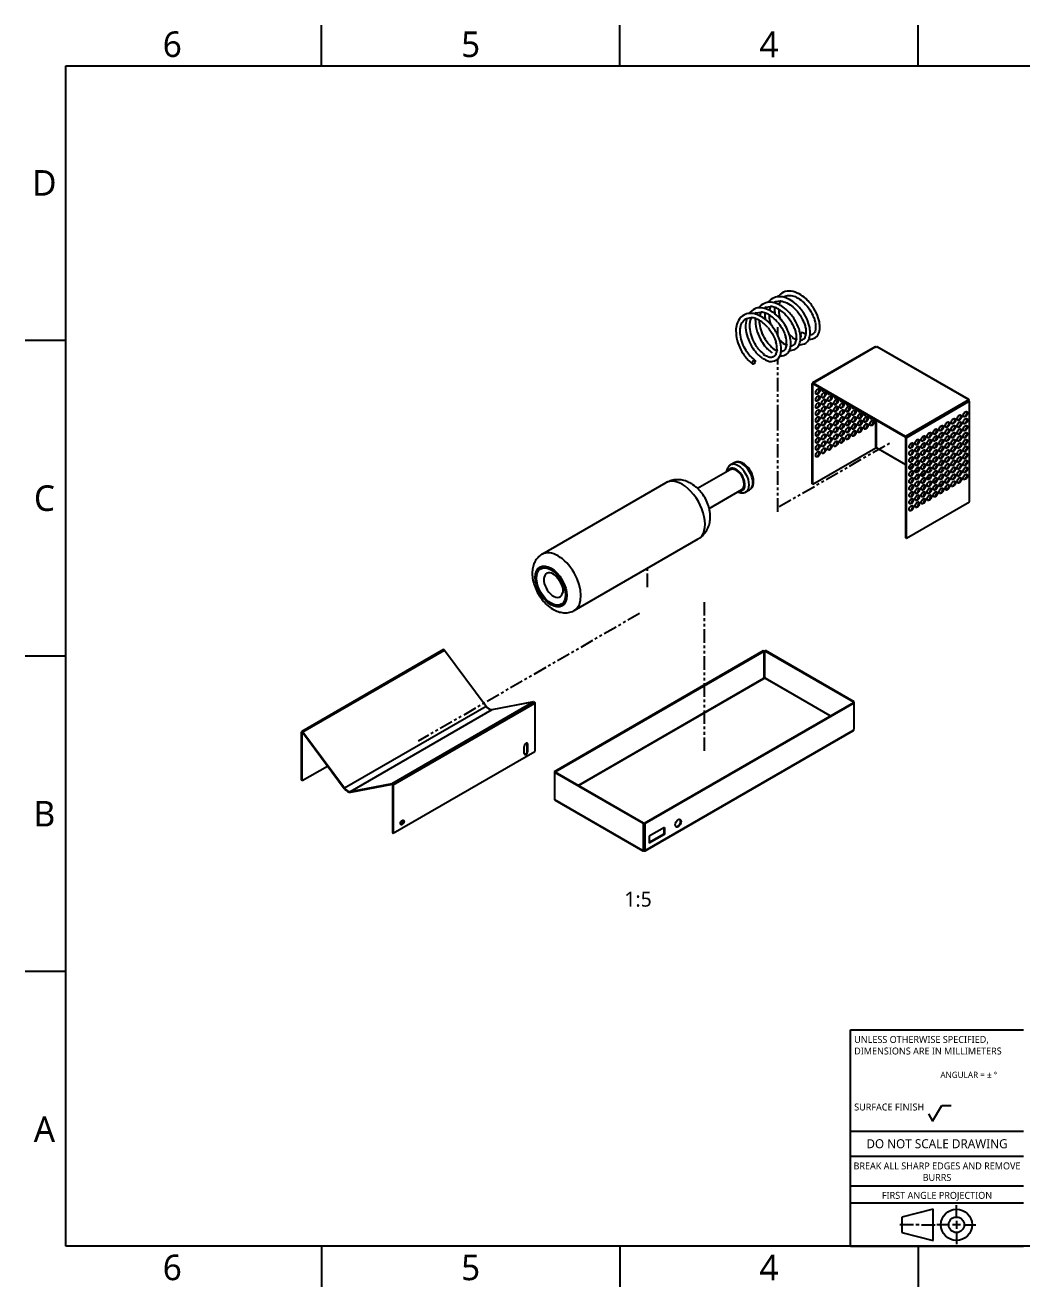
# Model space of a CAD drawing. Extents: x 1 to 420, y 0 to 296.
# Drawn here: x 1 to 234.8, y 0.5 to 296.5 of the extents above; entities that cross this region are included whole.
import ezdxf

# ---------------------------------------------------------------- set-up
doc = ezdxf.new("R2010")
doc.units = 0
doc.header["$LTSCALE"] = 12.7
doc.linetypes.add('ONS_PHANTOM', pattern=[0.5, 0.25, -0.05, 0.05, -0.05, 0.05, -0.05])
for name, color, linetype in [('ANNOTATION_TEXT', 7, 'CONTINUOUS'), ('BORDER_FRAME', 7, 'CONTINUOUS'), ('BORDER_ZONES', 7, 'CONTINUOUS'), ('EXPLODE_LINES', 7, 'ONS_PHANTOM'), ('TANGENT_LINES', 7, 'CONTINUOUS'), ('TITLE_BLOCK', 7, 'CONTINUOUS'), ('VISIBLE', 7, 'CONTINUOUS')]:
    doc.layers.add(name, color=color, linetype=linetype)
doc.styles.add('ONSHAPE-STANDARD', font='NotoSans-Regular.ttf')
doc.styles.add('ONSHAPE-STANDARD-VIEW-LABE', font='NotoSans-Regular.ttf', dxfattribs={"height": 3.5})

msp = doc.modelspace()

# ---------------------------------------------------------------- linework, layer by layer
at = {"layer": 'BORDER_FRAME'}
for p, q in [((10.5, 10), (10.5, 287)), ((10.5, 287), (410.5, 287)), ((410.5, 10), (10.5, 10))]:
    msp.add_line(p, q, dxfattribs=at)
at = {"layer": 'BORDER_ZONES'}
for p, q in [((70.5, 287), (70.5, 296.5)), ((140.5, 287), (140.5, 296.5)), ((210.5, 287), (210.5, 296.5)), ((10.5, 222.5), (1, 222.5)), ((10.5, 148.5), (1, 148.5)), ((10.5, 74.5), (1, 74.5)), ((70.5, 10), (70.5, 0.5)), ((140.5, 10), (140.5, 0.5)), ((210.5, 10), (210.5, 0.5))]:
    msp.add_line(p, q, dxfattribs=at)
at = {"layer": 'EXPLODE_LINES'}
for p, q in [((177.59, 223.53), (177.59, 225.62)), ((177.59, 204.23), (177.59, 218.34)), ((177.59, 182.35), (177.59, 204.23)), ((177.9, 183.54), (204.2, 198.73)), ((146.99, 164.65), (146.99, 169.11)), ((160.3, 161.15), (160.3, 126.2)), ((145.11, 158.47), (93.21, 128.5))]:
    msp.add_line(p, q, dxfattribs=at)
at = {"layer": 'TANGENT_LINES'}
for p, q in [((200.53, 221.02), (185.85, 212.55)), ((222.24, 208.65), (200.8, 221.02)), ((185.82, 212.37), (185.67, 212.45)), ((185.85, 212.39), (185.82, 212.37)), ((185.85, 212.39), (185.85, 212.55)), ((222.24, 208.49), (207.56, 200.01)), ((222.42, 208.19), (207.74, 199.71)), ((222.24, 208.65), (222.24, 208.49)), ((222.28, 208.46), (222.42, 208.55)), ((207.56, 199.85), (207.56, 200.01)), ((207.59, 199.79), (207.74, 199.71)), ((66.12, 130.7), (99.35, 149.89)), ((130.71, 118.13), (174.28, 143.29)), ((130.78, 118.1), (174.31, 143.23)), ((189.83, 134.43), (174.58, 143.23)), ((189.89, 134.46), (174.61, 143.29)), ((75.89, 117.54), (109.12, 136.73)), ((87.07, 118.61), (120.31, 137.79)), ((87.34, 118.28), (120.58, 137.47)), ((77.3, 116.73), (110.54, 135.91)), ((65.99, 130.61), (65.85, 130.69)), ((65.99, 130.61), (66.02, 130.63)), ((66.04, 130.61), (66.12, 130.7)), ((146.47, 102.9), (195.35, 131.12)), ((118.79, 127.86), (118.93, 127.77)), ((118.79, 126.22), (118.93, 126.14)), ((87.15, 118.42), (87.07, 118.61)), ((75.81, 117.45), (75.89, 117.54)), ((77.38, 116.54), (77.3, 116.73)), ((87.2, 118.36), (87.34, 118.28)), ((145.85, 102.9), (125.26, 114.79)), ((145.99, 102.98), (145.85, 102.9)), ((146.02, 102.96), (145.99, 102.98)), ((146.02, 102.8), (146.02, 102.96)), ((146.3, 102.96), (146.33, 102.98)), ((146.3, 102.96), (146.3, 102.8)), ((146.47, 102.9), (146.33, 102.98))]:
    msp.add_line(p, q, dxfattribs=at)
for centre, major_axis, start_param, end_param in [((167.78, 189.88), (1.48, -2.56), 5.861945, 9.846018), ((168.27, 190.16), (1.82, -3.16), 0.00173, 3.131833), ((169.13, 190.66), (1.82, -3.16), 0, 3.141593), ((155.13, 182.57), (3.8, -6.58), 6.283185, 9.424778), ((126.02, 165.77), (3.8, -6.58), 0.007424, 3.138014)]:
    msp.add_ellipse(centre, major_axis=major_axis, ratio=0.57735, start_param=start_param, end_param=end_param, dxfattribs=at)
for major_axis in [(2.62, -4.55), (2.41, -4.17)]:
    msp.add_ellipse((124.36, 164.81), major_axis=major_axis, ratio=0.57735, dxfattribs=at)
at = {"layer": 'TITLE_BLOCK'}
for p, q in [((194.6, 10), (194.6, 60.8)), ((194.6, 60.8), (235.24, 60.8)), ((213.9, 39.33), (216.04, 43.03)), ((216.04, 43.03), (218.27, 43.03)), ((212.89, 41.09), (213.9, 39.33)), ((194.6, 37.03), (235.24, 37.03)), ((194.6, 31.13), (235.24, 31.13)), ((194.6, 24.22), (235.24, 24.22)), ((194.6, 20.16), (235.24, 20.16)), ((214.01, 18.7), (206.69, 16.87)), ((214.01, 11.38), (214.01, 18.7)), ((219.49, 16.87), (219.49, 19.61)), ((209.43, 15.04), (206.23, 15.04)), ((206.69, 16.87), (206.69, 13.21)), ((210.71, 15.04), (209.98, 15.04)), ((211.26, 15.04), (214.46, 15.04)), ((217.66, 15.04), (214.92, 15.04)), ((220.41, 15.04), (218.58, 15.04)), ((219.49, 15.95), (219.49, 14.12)), ((221.32, 15.04), (224.06, 15.04)), ((206.69, 13.21), (214.01, 11.38)), ((219.49, 13.21), (219.49, 10.47)), ((194.6, 10), (235.24, 10))]:
    msp.add_line(p, q, dxfattribs=at)
for radius in [3.66, 1.83]:
    msp.add_circle((219.49, 15.04), radius, dxfattribs=at)
at = {"layer": 'VISIBLE'}
for p, q in [((177.01, 231.29), (176.72, 231.37)), ((177.98, 230.88), (177.01, 231.29)), ((177.04, 231.64), (178.14, 231.81)), ((172.49, 228.68), (172.19, 228.76)), ((173.46, 228.27), (172.49, 228.68)), ((172.52, 229.03), (173.61, 229.2)), ((174.75, 229.98), (174.46, 230.07)), ((175.72, 229.57), (174.75, 229.98)), ((174.78, 230.33), (175.88, 230.51)), ((170.25, 227.72), (171.35, 227.89)), ((177.98, 222.74), (177.65, 223.57)), ((178.95, 221.82), (177.94, 222.71)), ((181.21, 223.13), (180.2, 224.02)), ((180.64, 222.11), (180.62, 222.3)), ((180.62, 221.29), (180.64, 222.11)), ((181.94, 222.65), (181.01, 223.11)), ((181.92, 222.94), (181.9, 222.71)), ((182.9, 223.48), (182.79, 224.29)), ((184.2, 223.95), (183.27, 224.41)), ((177.41, 220.04), (176.49, 220.49)), ((177.39, 220.33), (177.37, 220.09)), ((178.35, 219.98), (178.37, 220.8)), ((178.37, 220.8), (178.36, 220.99)), ((179.68, 221.34), (178.75, 221.8)), ((179.65, 221.63), (179.64, 221.4)), ((200.4, 221.04), (185.72, 212.56)), ((200.53, 221.02), (200.66, 220.95)), ((200.66, 220.95), (200.8, 221.02)), ((222.36, 208.66), (200.92, 221.04)), ((177.64, 218.25), (178.06, 218.88)), ((185.67, 188.89), (185.67, 212.45)), ((185.82, 188.81), (185.82, 212.37)), ((207.56, 200.01), (185.85, 212.55)), ((207.56, 199.85), (185.85, 212.39)), ((222.24, 208.65), (222.1, 208.57)), ((222.1, 208.57), (222.24, 208.49)), ((222.42, 208.39), (222.36, 208.36)), ((222.51, 208.33), (222.4, 208.27)), ((222.42, 208.39), (222.42, 208.55)), ((222.51, 208.33), (222.42, 208.39)), ((222.42, 208.19), (222.42, 208.03)), ((222.42, 208.14), (222.51, 208.09)), ((222.42, 208.03), (222.51, 208.09)), ((222.51, 208.09), (222.51, 208.33)), ((222.51, 184.68), (222.51, 208.09)), ((200.59, 197.34), (200.59, 203.87)), ((200.73, 197.34), (200.73, 203.79)), ((207.59, 176.23), (207.59, 199.79)), ((207.74, 176.15), (207.74, 199.71)), ((185.82, 188.81), (200.59, 197.34)), ((207.59, 193.38), (200.73, 197.34)), ((167.31, 193.81), (166.45, 193.32)), ((169.65, 193.56), (169.48, 193.67)), ((169.91, 193.38), (169.65, 193.56)), ((208.9, 192.63), (208.4, 192.91)), ((166.43, 192.21), (158.76, 187.78)), ((210.31, 191.81), (209.82, 192.1)), ((211.73, 191), (211.23, 191.28)), ((213.14, 190.18), (212.65, 190.46)), ((214.55, 189.36), (214.06, 189.65)), ((151.33, 189.15), (122.23, 172.35)), ((161.44, 183.11), (169.13, 187.55)), ((170.09, 187.01), (170.95, 187.5)), ((170.96, 187.51), (171.18, 187.66)), ((185.82, 188.81), (185.67, 188.89)), ((215.97, 188.55), (215.47, 188.83)), ((217.38, 187.73), (216.89, 188.01)), ((207.74, 176.15), (222.51, 184.68)), ((129.82, 159.19), (158.92, 176)), ((207.59, 176.23), (207.74, 176.15)), ((127.14, 163.61), (127.12, 163.42)), ((129.71, 159.14), (129.87, 159.22)), ((99.13, 149.99), (65.9, 130.81)), ((99.35, 149.89), (109.12, 136.73)), ((125.16, 121.42), (174.23, 149.76)), ((125.3, 121.34), (174.37, 149.67)), ((174.37, 149.67), (174.23, 149.76)), ((174.37, 143.5), (174.37, 149.67)), ((174.52, 149.67), (174.66, 149.76)), ((195.3, 137.67), (174.52, 149.67)), ((174.52, 143.5), (174.52, 149.67)), ((195.45, 137.75), (174.66, 149.76)), ((174.28, 143.44), (174.37, 143.5)), ((174.28, 143.29), (174.28, 143.44)), ((174.44, 143.15), (174.31, 143.23)), ((174.58, 143.23), (174.44, 143.15)), ((174.52, 143.5), (174.61, 143.44)), ((174.61, 143.44), (174.61, 143.29)), ((110.54, 135.91), (120.31, 137.79)), ((120.58, 137.47), (120.58, 126.11)), ((146.23, 109.26), (195.3, 137.59)), ((146.37, 109.18), (195.45, 137.51)), ((195.3, 137.67), (195.45, 137.75)), ((195.3, 137.59), (195.3, 137.67)), ((195.3, 137.59), (195.45, 137.51)), ((195.45, 137.51), (195.45, 137.75)), ((195.45, 131.33), (195.45, 137.51)), ((65.85, 119.33), (65.85, 130.69)), ((65.99, 119.25), (65.99, 130.61)), ((66.04, 130.61), (75.81, 117.45)), ((66.12, 130.7), (75.89, 117.54)), ((146.42, 102.79), (195.3, 131.01)), ((195.35, 131.28), (195.45, 131.33)), ((195.35, 131.12), (195.35, 131.28)), ((118.09, 125.65), (118.09, 127.28)), ((118.79, 126.22), (118.79, 127.86)), ((118.93, 126.14), (118.93, 127.77)), ((87.34, 106.92), (120.58, 126.11)), ((65.99, 119.25), (71.93, 122.68)), ((125.3, 121.34), (125.16, 121.42)), ((125.16, 121.42), (125.16, 121.18)), ((65.99, 119.25), (65.85, 119.33)), ((77.3, 116.73), (87.07, 118.61)), ((77.38, 116.54), (87.15, 118.42)), ((125.3, 121.26), (125.16, 121.18)), ((125.16, 121.18), (125.16, 115)), ((145.95, 109.18), (125.16, 121.18)), ((125.3, 121.34), (125.3, 121.26)), ((146.09, 109.26), (125.3, 121.26)), ((87.2, 118.36), (87.2, 107)), ((87.34, 118.28), (87.34, 106.92)), ((125.26, 114.95), (125.16, 115)), ((125.26, 114.79), (125.26, 114.95)), ((125.31, 114.68), (145.9, 102.79)), ((87.2, 107), (87.34, 106.92)), ((146.09, 109.26), (145.95, 109.18)), ((145.95, 109.18), (145.95, 103)), ((146.09, 109.26), (146.09, 103.08)), ((146.23, 109.26), (146.23, 103.08)), ((146.23, 109.26), (146.37, 109.18)), ((146.37, 109.18), (146.37, 103)), ((150.96, 108.28), (147.42, 106.24)), ((150.82, 106.73), (147.42, 104.77)), ((150.96, 106.65), (147.42, 104.61)), ((150.82, 108.2), (150.82, 106.73)), ((150.82, 106.73), (150.96, 106.65)), ((150.96, 108.28), (150.96, 106.65)), ((147.42, 106.24), (147.42, 104.61)), ((145.85, 103.06), (145.85, 102.9)), ((145.95, 103), (145.85, 103.06)), ((145.95, 103), (146.09, 103.08)), ((145.99, 103.03), (145.99, 102.98)), ((146.02, 102.96), (146.16, 103.04)), ((146.02, 102.8), (146.16, 102.88)), ((146.16, 102.88), (146.16, 103.04)), ((146.16, 103.04), (146.3, 102.96)), ((146.16, 102.88), (146.3, 102.8)), ((146.23, 103.08), (146.37, 103)), ((146.33, 102.98), (146.33, 103.03)), ((146.37, 103), (146.47, 103.06)), ((146.47, 103.06), (146.47, 102.9))]:
    msp.add_line(p, q, dxfattribs=at)
for centre, radius, start, end in [((175.67, 227.2), 4.3, 75.8408, 94.3405), ((177.84, 229.77), 2.04, 113.0984, 124.7318), ((181.77, 230.18), 4.95, 162.8694, 168.1703), ((177.93, 228.51), 4.3, 75.8408, 94.3405), ((181.51, 230.23), 3.7, 155.0565, 170.1898), ((171.14, 224.59), 4.3, 75.8408, 94.3405), ((173.31, 227.15), 2.04, 113.0984, 124.7318), ((177.24, 227.57), 4.95, 162.8694, 168.1703), ((173.41, 225.9), 4.3, 75.8408, 94.3405), ((176.98, 227.62), 3.7, 155.0565, 170.1898), ((169.82, 221.43), 7.74, 51.5723, 62.0186), ((173.38, 225.68), 3.53, 68.5021, 86.1809), ((175.58, 228.46), 2.04, 113.0984, 124.7318), ((182.16, 228.62), 7.62, 177.595, 188.7943), ((179.51, 228.87), 4.95, 162.8694, 168.1703), ((172.7, 223.81), 5.52, 59.5882, 69.0048), ((171.32, 221.62), 8.1, 40.1951, 59.0223), ((183.52, 228.72), 8, 182.1589, 199.1584), ((179.25, 228.92), 3.7, 155.0565, 170.1898), ((172.09, 222.73), 7.74, 51.5723, 62.0186), ((175.64, 226.98), 3.53, 68.5021, 86.1809), ((184.42, 229.92), 7.62, 177.595, 188.7943), ((170.81, 221.11), 9.81, 39.9933, 51.6179), ((174.96, 225.11), 5.52, 59.5882, 69.0048), ((185.78, 230.02), 8, 182.1589, 199.1584), ((171.12, 224.37), 3.53, 68.5021, 86.1809), ((170.43, 222.5), 5.52, 59.5882, 69.0048), ((169.06, 220.32), 8.1, 40.1951, 59.0223), ((168.55, 219.81), 9.81, 39.9933, 51.6179), ((167.67, 219.08), 10.94, 24.2247, 39.9569), ((170.06, 220.48), 10.79, 19.2931, 40.0147), ((171.76, 220.47), 5.63, 358.575, 17.8282), ((170.51, 220.19), 7.89, 5.8146, 18.8236), ((174.02, 221.77), 5.63, 358.575, 17.8282), ((172.77, 221.5), 7.89, 5.8146, 18.8236), ((179.26, 222.99), 2.65, 334.9026, 353.9699), ((179.5, 222.9), 3.39, 335.4088, 354.7345), ((177.55, 223.14), 5.36, 354.1734, 3.668), ((181.52, 224.29), 2.65, 334.9026, 353.9699), ((181.76, 224.21), 3.39, 335.4088, 354.7345), ((174.73, 220.37), 2.65, 334.9026, 353.9699), ((174.98, 220.29), 3.39, 335.4088, 354.7345), ((177, 221.68), 2.65, 334.9026, 353.9699), ((177.24, 221.6), 3.39, 335.4088, 354.7345)]:
    msp.add_arc(centre, radius, start, end, dxfattribs=at)
for centre, major_axis, start_param, end_param in [((183.25, 223.99), (0.25, 0.433), 0.785398, 3.855231), ((200.53, 220.82), (0.123, -0.213), 2.356194, 3.141593), ((200.8, 220.82), (0.123, 0.213), 0, 0.785398), ((185.85, 212.35), (0.123, -0.213), 2.356194, 3.926991), ((185.85, 212.35), (0.023, -0.0398), 2.356194, 3.926991), ((186.8, 210.62), (0.35, 0.606), 3.345023, 6.079755), ((188.36, 211.35), (0.35, 0.606), 2.116737, 4.166449), ((188.22, 211.44), (0.35, 0.606), 3.345023, 4.166449), ((188.22, 209.8), (0.35, 0.606), 3.345023, 6.079755), ((189.77, 210.54), (0.35, 0.606), 2.116737, 4.166449), ((186.8, 208.99), (0.35, 0.606), 3.345023, 6.079755), ((186.8, 207.35), (0.35, 0.606), 3.345023, 6.079755), ((188.22, 208.17), (0.35, 0.606), 3.345023, 6.079755), ((189.63, 210.62), (0.35, 0.606), 3.345023, 4.166449), ((189.63, 208.99), (0.35, 0.606), 3.345023, 6.079755), ((189.63, 207.35), (0.35, 0.606), 3.345023, 6.079755), ((191.19, 209.72), (0.35, 0.606), 2.116737, 4.166449), ((191.05, 209.8), (0.35, 0.606), 3.345023, 4.166449), ((191.05, 208.17), (0.35, 0.606), 3.345023, 6.079755), ((192.6, 208.91), (0.35, 0.606), 2.116737, 4.166449), ((192.46, 208.99), (0.35, 0.606), 3.345023, 4.166449), ((192.46, 207.35), (0.35, 0.606), 3.345023, 6.079755), ((194.02, 208.09), (0.35, 0.606), 2.116737, 4.166449), ((193.88, 208.17), (0.35, 0.606), 3.345023, 4.166449), ((222.24, 208.29), (0.123, -0.213), 0.785398, 2.356194), ((186.8, 205.72), (0.35, 0.606), 3.345023, 6.079755), ((186.8, 204.09), (0.35, 0.606), 3.345023, 6.079755), ((188.22, 206.54), (0.35, 0.606), 3.345023, 6.079755), ((188.22, 204.9), (0.35, 0.606), 3.345023, 6.079755), ((189.63, 205.72), (0.35, 0.606), 3.345023, 6.079755), ((189.63, 204.09), (0.35, 0.606), 3.345023, 6.079755), ((191.05, 206.54), (0.35, 0.606), 3.345023, 6.079755), ((191.05, 204.9), (0.35, 0.606), 3.345023, 6.079755), ((192.46, 205.72), (0.35, 0.606), 3.345023, 6.079755), ((192.46, 204.09), (0.35, 0.606), 3.345023, 6.079755), ((193.88, 206.54), (0.35, 0.606), 3.345023, 6.079755), ((193.88, 204.9), (0.35, 0.606), 3.345023, 6.079755), ((195.43, 207.27), (0.35, 0.606), 2.116737, 4.166449), ((195.29, 207.35), (0.35, 0.606), 3.345023, 4.166449), ((195.29, 205.72), (0.35, 0.606), 3.345023, 6.079755), ((195.29, 204.09), (0.35, 0.606), 3.345023, 6.079755), ((196.85, 206.46), (0.35, 0.606), 2.116737, 4.166449), ((196.7, 206.54), (0.35, 0.606), 3.345023, 4.166449), ((196.7, 204.9), (0.35, 0.606), 3.345023, 6.079755), ((198.26, 205.64), (0.35, 0.606), 2.116737, 4.166449), ((198.12, 205.72), (0.35, 0.606), 3.345023, 4.166449), ((198.12, 204.09), (0.35, 0.606), 3.345023, 6.079755), ((199.67, 204.82), (0.35, 0.606), 2.116737, 4.166449), ((199.53, 204.9), (0.35, 0.606), 3.345023, 4.166449), ((220.04, 204.5), (0.35, 0.606), 3.345023, 6.079755), ((221.45, 205.31), (0.35, 0.606), 3.345023, 6.079755), ((186.8, 202.46), (0.35, 0.606), 3.345023, 6.079755), ((186.8, 200.82), (0.35, 0.606), 3.345023, 6.079755), ((188.22, 203.27), (0.35, 0.606), 3.345023, 6.079755), ((188.22, 201.64), (0.35, 0.606), 3.345023, 6.079755), ((189.63, 202.46), (0.35, 0.606), 3.345023, 6.079755), ((189.63, 200.82), (0.35, 0.606), 3.345023, 6.079755), ((191.05, 203.27), (0.35, 0.606), 3.345023, 6.079755), ((191.05, 201.64), (0.35, 0.606), 3.345023, 6.079755), ((192.46, 202.46), (0.35, 0.606), 3.345023, 6.079755), ((192.46, 200.82), (0.35, 0.606), 3.345023, 6.079755), ((193.88, 203.27), (0.35, 0.606), 3.345023, 6.079755), ((193.88, 201.64), (0.35, 0.606), 3.345023, 6.079755), ((195.29, 202.46), (0.35, 0.606), 3.345023, 6.079755), ((195.29, 200.82), (0.35, 0.606), 3.345023, 6.079755), ((196.7, 203.27), (0.35, 0.606), 3.345023, 6.079755), ((196.7, 201.64), (0.35, 0.606), 3.345023, 6.079755), ((198.12, 202.46), (0.35, 0.606), 3.345023, 6.079755), ((199.53, 203.27), (0.35, 0.606), 3.345023, 6.079755), ((214.38, 201.23), (0.35, 0.606), 3.345023, 6.079755), ((215.8, 202.05), (0.35, 0.606), 3.345023, 6.079755), ((217.21, 202.86), (0.35, 0.606), 3.345023, 6.079755), ((217.21, 201.23), (0.35, 0.606), 3.345023, 6.079755), ((218.62, 203.68), (0.35, 0.606), 3.345023, 6.079755), ((218.62, 202.05), (0.35, 0.606), 3.345023, 6.079755), ((220.04, 202.86), (0.35, 0.606), 3.345023, 6.079755), ((220.04, 201.23), (0.35, 0.606), 3.345023, 6.079755), ((221.45, 203.68), (0.35, 0.606), 3.345023, 6.079755), ((221.45, 202.05), (0.35, 0.606), 3.345023, 6.079755), ((186.8, 199.19), (0.35, 0.606), 3.345023, 6.079755), ((188.22, 200.01), (0.35, 0.606), 3.345023, 6.079755), ((188.22, 198.37), (0.35, 0.606), 3.345023, 6.079755), ((189.63, 199.19), (0.35, 0.606), 3.345023, 6.079755), ((191.05, 200.01), (0.35, 0.606), 3.345023, 6.079755), ((191.05, 198.37), (0.35, 0.606), 3.345023, 6.079755), ((192.46, 199.19), (0.35, 0.606), 3.345023, 6.079755), ((193.88, 200.01), (0.35, 0.606), 3.345023, 6.079755), ((207.56, 199.81), (0.123, -0.213), 0.785398, 2.356194), ((207.56, 199.81), (0.023, -0.0398), 0.785398, 2.356194), ((208.73, 197.96), (0.35, 0.606), 3.345023, 6.079755), ((210.14, 198.78), (0.35, 0.606), 3.345023, 6.079755), ((211.55, 199.6), (0.35, 0.606), 3.345023, 6.079755), ((211.55, 197.96), (0.35, 0.606), 3.345023, 6.079755), ((212.97, 200.41), (0.35, 0.606), 3.345023, 6.079755), ((212.97, 198.78), (0.35, 0.606), 3.345023, 6.079755), ((214.38, 199.6), (0.35, 0.606), 3.345023, 6.079755), ((214.38, 197.96), (0.35, 0.606), 3.345023, 6.079755), ((215.8, 200.41), (0.35, 0.606), 3.345023, 6.079755), ((215.8, 198.78), (0.35, 0.606), 3.345023, 6.079755), ((217.21, 199.6), (0.35, 0.606), 3.345023, 6.079755), ((217.21, 197.96), (0.35, 0.606), 3.345023, 6.079755), ((218.62, 200.41), (0.35, 0.606), 3.345023, 6.079755), ((218.62, 198.78), (0.35, 0.606), 3.345023, 6.079755), ((220.04, 199.6), (0.35, 0.606), 3.345023, 6.079755), ((220.04, 197.96), (0.35, 0.606), 3.345023, 6.079755), ((221.45, 200.41), (0.35, 0.606), 3.345023, 6.079755), ((221.45, 198.78), (0.35, 0.606), 3.345023, 6.079755), ((186.8, 197.56), (0.35, 0.606), 3.345023, 6.079755), ((186.8, 195.92), (0.35, 0.606), 3.345023, 6.079755), ((188.22, 196.74), (0.35, 0.606), 3.345023, 6.079755), ((189.63, 197.56), (0.35, 0.606), 3.345023, 6.079755), ((208.73, 196.33), (0.35, 0.606), 3.345023, 6.079755), ((210.14, 197.15), (0.35, 0.606), 3.345023, 6.079755), ((210.14, 195.51), (0.35, 0.606), 3.345023, 6.079755), ((211.55, 196.33), (0.35, 0.606), 3.345023, 6.079755), ((212.97, 197.15), (0.35, 0.606), 3.345023, 6.079755), ((212.97, 195.51), (0.35, 0.606), 3.345023, 6.079755), ((214.38, 196.33), (0.35, 0.606), 3.345023, 6.079755), ((215.8, 197.15), (0.35, 0.606), 3.345023, 6.079755), ((215.8, 195.51), (0.35, 0.606), 3.345023, 6.079755), ((217.21, 196.33), (0.35, 0.606), 3.345023, 6.079755), ((218.62, 197.15), (0.35, 0.606), 3.345023, 6.079755), ((218.62, 195.51), (0.35, 0.606), 3.345023, 6.079755), ((220.04, 196.33), (0.35, 0.606), 3.345023, 6.079755), ((221.45, 197.15), (0.35, 0.606), 3.345023, 6.079755), ((221.45, 195.51), (0.35, 0.606), 3.345023, 6.079755), ((167.78, 189.88), (1.35, -2.33), 6.283185, 9.424778), ((208.73, 194.7), (0.35, 0.606), 3.345023, 6.079755), ((208.73, 193.07), (0.35, 0.606), 3.345023, 6.079755), ((210.14, 193.88), (0.35, 0.606), 3.345023, 6.079755), ((210.14, 192.25), (0.35, 0.606), 3.345023, 6.079755), ((211.55, 194.7), (0.35, 0.606), 3.345023, 6.079755), ((211.55, 193.07), (0.35, 0.606), 3.345023, 6.079755), ((212.97, 193.88), (0.35, 0.606), 3.345023, 6.079755), ((212.97, 192.25), (0.35, 0.606), 3.345023, 6.079755), ((214.38, 194.7), (0.35, 0.606), 3.345023, 6.079755), ((214.38, 193.07), (0.35, 0.606), 3.345023, 6.079755), ((215.8, 193.88), (0.35, 0.606), 3.345023, 6.079755), ((215.8, 192.25), (0.35, 0.606), 3.345023, 6.079755), ((217.21, 194.7), (0.35, 0.606), 3.345023, 6.079755), ((217.21, 193.07), (0.35, 0.606), 3.345023, 6.079755), ((218.62, 193.88), (0.35, 0.606), 3.345023, 6.079755), ((218.62, 192.25), (0.35, 0.606), 3.345023, 6.079755), ((220.04, 194.7), (0.35, 0.606), 3.345023, 6.079755), ((220.04, 193.07), (0.35, 0.606), 3.345023, 6.079755), ((221.45, 193.88), (0.35, 0.606), 3.345023, 6.079755), ((221.45, 192.25), (0.35, 0.606), 3.345023, 6.079755), ((208.73, 191.43), (0.35, 0.606), 3.345023, 6.079755), ((208.73, 189.8), (0.35, 0.606), 3.345023, 6.079755), ((210.14, 190.62), (0.35, 0.606), 3.345023, 6.079755), ((210.14, 188.98), (0.35, 0.606), 3.345023, 6.079755), ((211.55, 191.43), (0.35, 0.606), 3.345023, 6.079755), ((211.55, 189.8), (0.35, 0.606), 3.345023, 6.079755), ((212.97, 190.62), (0.35, 0.606), 3.345023, 6.079755), ((212.97, 188.98), (0.35, 0.606), 3.345023, 6.079755), ((214.38, 191.43), (0.35, 0.606), 3.345023, 6.079755), ((214.38, 189.8), (0.35, 0.606), 3.345023, 6.079755), ((215.8, 190.62), (0.35, 0.606), 3.345023, 6.079755), ((215.8, 188.98), (0.35, 0.606), 3.345023, 6.079755), ((217.21, 191.43), (0.35, 0.606), 3.345023, 6.079755), ((217.21, 189.8), (0.35, 0.606), 3.345023, 6.079755), ((218.62, 190.62), (0.35, 0.606), 3.345023, 6.079755), ((218.62, 188.98), (0.35, 0.606), 3.345023, 6.079755), ((220.04, 191.43), (0.35, 0.606), 3.345023, 6.079755), ((220.04, 189.8), (0.35, 0.606), 3.345023, 6.079755), ((221.45, 190.62), (0.35, 0.606), 3.345023, 6.079755), ((208.73, 188.17), (0.35, 0.606), 3.345023, 6.079755), ((208.73, 186.53), (0.35, 0.606), 3.345023, 6.079755), ((210.14, 187.35), (0.35, 0.606), 3.345023, 6.079755), ((211.55, 188.17), (0.35, 0.606), 3.345023, 6.079755), ((211.55, 186.53), (0.35, 0.606), 3.345023, 6.079755), ((212.97, 187.35), (0.35, 0.606), 3.345023, 6.079755), ((214.38, 188.17), (0.35, 0.606), 3.345023, 6.079755), ((214.38, 186.53), (0.35, 0.606), 3.345023, 6.079755), ((215.8, 187.35), (0.35, 0.606), 3.345023, 6.079755), ((217.21, 188.17), (0.35, 0.606), 3.345023, 6.079755), ((208.73, 184.9), (0.35, 0.606), 3.345023, 6.079755), ((208.73, 183.27), (0.35, 0.606), 3.345023, 6.079755), ((210.14, 185.72), (0.35, 0.606), 3.345023, 6.079755), ((210.14, 184.08), (0.35, 0.606), 3.345023, 6.079755), ((211.55, 184.9), (0.35, 0.606), 3.345023, 6.079755), ((212.97, 185.72), (0.35, 0.606), 3.345023, 6.079755), ((124.91, 165.13), (1.58, -2.75), 2.356194, 6.897992), ((109.83, 137.54), (0.9, -1.56), 4.909785, 6.08579), ((66.02, 130.59), (0.123, -0.213), 1.768192, 3.926991), ((66.02, 130.59), (0.023, -0.0398), 1.768192, 3.926991), ((118.51, 127.53), (0.3, 0.52), 5.497787, 8.63938), ((118.37, 127.61), (0.3, 0.52), 5.497787, 6.045244), ((118.51, 125.9), (0.3, 0.52), 2.356194, 5.497787), ((118.37, 125.98), (0.3, 0.52), 3.379534, 5.497787), ((87.17, 118.38), (0.123, -0.213), 0.785398, 2.944197), ((87.17, 118.38), (0.023, -0.0398), 0.785398, 2.944197), ((76.6, 118.36), (1, -1.73), 4.909785, 6.08579), ((76.6, 118.36), (0.9, -1.56), 4.909785, 6.08579), ((89.32, 109.53), (0.3, 0.52), 3.379534, 6.045244), ((154.06, 109.35), (0.5, 0.866), 3.28349, 6.141288), ((146.02, 103), (0.123, 0.213), 2.356194, 3.926991), ((146.02, 103), (0.023, 0.0398), 2.356194, 3.926991), ((146.3, 103), (0.023, -0.0398), 5.497787, 7.068583), ((146.3, 103), (0.123, -0.213), 5.497787, 7.068583)]:
    msp.add_ellipse(centre, major_axis=major_axis, ratio=0.57735, start_param=start_param, end_param=end_param, dxfattribs=at)
for centre, major_axis in [((171.93, 217.46), (0.25, 0.433)), ((186.95, 210.54), (0.35, 0.606)), ((188.36, 209.72), (0.35, 0.606)), ((186.95, 208.91), (0.35, 0.606)), ((186.95, 207.27), (0.35, 0.606)), ((188.36, 208.09), (0.35, 0.606)), ((189.77, 208.91), (0.35, 0.606)), ((189.77, 207.27), (0.35, 0.606)), ((191.19, 208.09), (0.35, 0.606)), ((192.6, 207.27), (0.35, 0.606)), ((186.95, 205.64), (0.35, 0.606)), ((186.95, 204.01), (0.35, 0.606)), ((188.36, 206.46), (0.35, 0.606)), ((188.36, 204.82), (0.35, 0.606)), ((189.77, 205.64), (0.35, 0.606)), ((189.77, 204.01), (0.35, 0.606)), ((191.19, 206.46), (0.35, 0.606)), ((191.19, 204.82), (0.35, 0.606)), ((192.6, 205.64), (0.35, 0.606)), ((192.6, 204.01), (0.35, 0.606)), ((194.02, 206.46), (0.35, 0.606)), ((194.02, 204.82), (0.35, 0.606)), ((195.43, 205.64), (0.35, 0.606)), ((195.43, 204.01), (0.35, 0.606)), ((196.85, 204.82), (0.35, 0.606)), ((198.26, 204.01), (0.35, 0.606)), ((218.77, 203.6), (0.35, 0.606)), ((220.18, 204.41), (0.35, 0.606)), ((221.59, 205.23), (0.35, 0.606)), ((221.59, 203.6), (0.35, 0.606)), ((186.95, 202.37), (0.35, 0.606)), ((186.95, 200.74), (0.35, 0.606)), ((188.36, 203.19), (0.35, 0.606)), ((188.36, 201.56), (0.35, 0.606)), ((189.77, 202.37), (0.35, 0.606)), ((189.77, 200.74), (0.35, 0.606)), ((191.19, 203.19), (0.35, 0.606)), ((191.19, 201.56), (0.35, 0.606)), ((192.6, 202.37), (0.35, 0.606)), ((192.6, 200.74), (0.35, 0.606)), ((194.02, 203.19), (0.35, 0.606)), ((194.02, 201.56), (0.35, 0.606)), ((195.43, 202.37), (0.35, 0.606)), ((195.43, 200.74), (0.35, 0.606)), ((196.85, 203.19), (0.35, 0.606)), ((196.85, 201.56), (0.35, 0.606)), ((198.26, 202.37), (0.35, 0.606)), ((199.67, 203.19), (0.35, 0.606)), ((214.52, 201.15), (0.35, 0.606)), ((215.94, 201.97), (0.35, 0.606)), ((217.35, 202.78), (0.35, 0.606)), ((217.35, 201.15), (0.35, 0.606)), ((218.77, 201.97), (0.35, 0.606)), ((220.18, 202.78), (0.35, 0.606)), ((220.18, 201.15), (0.35, 0.606)), ((221.59, 201.97), (0.35, 0.606)), ((186.95, 199.11), (0.35, 0.606)), ((188.36, 199.92), (0.35, 0.606)), ((188.36, 198.29), (0.35, 0.606)), ((189.77, 199.11), (0.35, 0.606)), ((191.19, 199.92), (0.35, 0.606)), ((191.19, 198.29), (0.35, 0.606)), ((192.6, 199.11), (0.35, 0.606)), ((194.02, 199.92), (0.35, 0.606)), ((208.87, 197.88), (0.35, 0.606)), ((210.28, 198.7), (0.35, 0.606)), ((211.7, 199.52), (0.35, 0.606)), ((211.7, 197.88), (0.35, 0.606)), ((213.11, 200.33), (0.35, 0.606)), ((213.11, 198.7), (0.35, 0.606)), ((214.52, 199.52), (0.35, 0.606)), ((214.52, 197.88), (0.35, 0.606)), ((215.94, 200.33), (0.35, 0.606)), ((215.94, 198.7), (0.35, 0.606)), ((217.35, 199.52), (0.35, 0.606)), ((217.35, 197.88), (0.35, 0.606)), ((218.77, 200.33), (0.35, 0.606)), ((218.77, 198.7), (0.35, 0.606)), ((220.18, 199.52), (0.35, 0.606)), ((220.18, 197.88), (0.35, 0.606)), ((221.59, 200.33), (0.35, 0.606)), ((221.59, 198.7), (0.35, 0.606)), ((186.95, 197.47), (0.35, 0.606)), ((186.95, 195.84), (0.35, 0.606)), ((188.36, 196.66), (0.35, 0.606)), ((189.77, 197.47), (0.35, 0.606)), ((208.87, 196.25), (0.35, 0.606)), ((210.28, 197.07), (0.35, 0.606)), ((210.28, 195.43), (0.35, 0.606)), ((211.7, 196.25), (0.35, 0.606)), ((213.11, 197.07), (0.35, 0.606)), ((213.11, 195.43), (0.35, 0.606)), ((214.52, 196.25), (0.35, 0.606)), ((215.94, 197.07), (0.35, 0.606)), ((215.94, 195.43), (0.35, 0.606)), ((217.35, 196.25), (0.35, 0.606)), ((218.77, 197.07), (0.35, 0.606)), ((218.77, 195.43), (0.35, 0.606)), ((220.18, 196.25), (0.35, 0.606)), ((221.59, 197.07), (0.35, 0.606)), ((221.59, 195.43), (0.35, 0.606)), ((208.87, 194.62), (0.35, 0.606)), ((208.87, 192.98), (0.35, 0.606)), ((210.28, 193.8), (0.35, 0.606)), ((210.28, 192.17), (0.35, 0.606)), ((211.7, 194.62), (0.35, 0.606)), ((211.7, 192.98), (0.35, 0.606)), ((213.11, 193.8), (0.35, 0.606)), ((213.11, 192.17), (0.35, 0.606)), ((214.52, 194.62), (0.35, 0.606)), ((214.52, 192.98), (0.35, 0.606)), ((215.94, 193.8), (0.35, 0.606)), ((215.94, 192.17), (0.35, 0.606)), ((217.35, 194.62), (0.35, 0.606)), ((217.35, 192.98), (0.35, 0.606)), ((218.77, 193.8), (0.35, 0.606)), ((218.77, 192.17), (0.35, 0.606)), ((220.18, 194.62), (0.35, 0.606)), ((220.18, 192.98), (0.35, 0.606)), ((221.59, 193.8), (0.35, 0.606)), ((221.59, 192.17), (0.35, 0.606)), ((208.87, 191.35), (0.35, 0.606)), ((208.87, 189.72), (0.35, 0.606)), ((210.28, 190.53), (0.35, 0.606)), ((210.28, 188.9), (0.35, 0.606)), ((211.7, 191.35), (0.35, 0.606)), ((211.7, 189.72), (0.35, 0.606)), ((213.11, 190.53), (0.35, 0.606)), ((213.11, 188.9), (0.35, 0.606)), ((214.52, 191.35), (0.35, 0.606)), ((214.52, 189.72), (0.35, 0.606)), ((215.94, 190.53), (0.35, 0.606)), ((215.94, 188.9), (0.35, 0.606)), ((217.35, 191.35), (0.35, 0.606)), ((217.35, 189.72), (0.35, 0.606)), ((218.77, 190.53), (0.35, 0.606)), ((218.77, 188.9), (0.35, 0.606)), ((220.18, 191.35), (0.35, 0.606)), ((220.18, 189.72), (0.35, 0.606)), ((221.59, 190.53), (0.35, 0.606)), ((208.87, 188.08), (0.35, 0.606)), ((208.87, 186.45), (0.35, 0.606)), ((210.28, 187.27), (0.35, 0.606)), ((211.7, 188.08), (0.35, 0.606)), ((211.7, 186.45), (0.35, 0.606)), ((213.11, 187.27), (0.35, 0.606)), ((214.52, 188.08), (0.35, 0.606)), ((214.52, 186.45), (0.35, 0.606)), ((215.94, 187.27), (0.35, 0.606)), ((217.35, 188.08), (0.35, 0.606)), ((208.87, 184.82), (0.35, 0.606)), ((208.87, 183.19), (0.35, 0.606)), ((210.28, 185.64), (0.35, 0.606)), ((210.28, 184), (0.35, 0.606)), ((211.7, 184.82), (0.35, 0.606)), ((213.11, 185.64), (0.35, 0.606)), ((89.46, 109.45), (0.3, 0.52)), ((154.2, 109.27), (0.5, 0.866))]:
    msp.add_ellipse(centre, major_axis=major_axis, ratio=0.57735, dxfattribs=at)
at = {"layer": 'VISIBLE', "extrusion": (0, 0, -1)}
for centre, major_axis, start_param, end_param in [((222.24, 208.45), (-0.123, -0.213), 2.356194, 3.926991), ((222.24, 208.45), (-0.023, -0.0398), 2.515279, 3.871312), ((99.26, 149.78), (-0.123, 0.213), 0, 1.373401), ((174.31, 143.27), (-0.023, 0.0398), 3.926991, 5.497787), ((174.58, 143.27), (-0.023, -0.0398), 3.926991, 5.497787), ((120.4, 137.57), (-0.123, 0.213), 0.197396, 2.356194), ((195.17, 131.22), (-0.123, 0.213), 2.356194, 3.141593), ((125.43, 114.89), (-0.123, -0.213), 6.283185, 7.068583)]:
    msp.add_ellipse(centre, major_axis=major_axis, ratio=0.57735, start_param=start_param, end_param=end_param, dxfattribs=at)
at = {"layer": 'VISIBLE'}
for points, knots in [([(184.82, 222.83), (184.9, 222.82), (185.14, 222.78), (186.61, 223.08), (187.35, 224.44), (187.51, 226.06), (187.14, 227.89), (186.12, 230.13), (184.54, 232.06), (183.07, 233.26), (181.22, 234.12), (179.33, 234.22), (177.92, 233.26), (177.68, 232.91), (177.59, 232.78)], [0, 0, 0, 0, 0.036493, 0.115445, 0.197209, 0.282041, 0.373546, 0.479348, 0.585538, 0.678261, 0.773336, 0.865396, 0.950604, 1, 1, 1, 1]), ([(175.34, 231.49), (175.19, 231.48), (174.77, 231.47), (173.35, 230.64), (173.14, 230.3), (173.06, 230.17)], [0, 0, 0, 0, 0.272988, 0.733208, 1, 1, 1, 1]), ([(177.61, 232.8), (177.45, 232.79), (177.03, 232.78), (175.62, 231.95), (175.41, 231.6), (175.33, 231.48)], [0, 0, 0, 0, 0.272988, 0.733208, 1, 1, 1, 1]), ([(178.14, 231.81), (178.2, 231.81), (178.41, 231.81), (179.85, 231.39), (181.14, 230.43), (182.55, 228.97), (183.54, 227.19), (183.89, 226.22), (184.17, 225.24), (184.16, 224.44), (184.16, 224.01)], [0, 0, 0, 0, 0.054538, 0.187104, 0.332503, 0.492922, 0.651797, 0.764871, 0.875733, 1, 1, 1, 1]), ([(178.94, 232.75), (179.03, 232.81), (179.27, 232.99), (180.73, 233.23), (182, 232.69), (183.44, 231.74), (184.8, 230.27), (185.8, 228.5), (186.15, 227.52), (186.42, 226.55), (186.47, 225.28), (186.24, 224.25), (185.37, 223.8), (185.18, 223.8), (185.12, 223.8)], [0, 0, 0, 0, 0.048089, 0.140822, 0.234218, 0.336656, 0.449676, 0.561608, 0.641272, 0.719376, 0.808384, 0.888396, 0.96226, 1, 1, 1, 1]), ([(185.14, 223.9), (185.16, 224.15), (185.21, 224.77), (184.88, 226.64), (183.86, 228.81), (182.28, 230.75), (180.81, 231.98), (179.59, 232.44), (178.98, 232.68)], [0, 0, 0, 0, 0.110846, 0.276985, 0.469082, 0.661884, 0.830235, 1, 1, 1, 1]), ([(170.82, 228.88), (170.65, 228.86), (170.22, 228.82), (168.69, 228.09), (167.88, 226.36), (167.67, 224.8), (167.94, 222.5), (168.81, 220.34), (169.92, 218.68), (170.72, 217.78), (171.38, 217.27), (171.71, 217.01)], [0, 0, 0, 0, 0.066496, 0.178598, 0.299332, 0.410255, 0.54369, 0.680689, 0.80484, 0.901686, 1, 1, 1, 1]), ([(173.08, 230.18), (172.92, 230.18), (172.5, 230.16), (171.09, 229.33), (170.88, 228.99), (170.8, 228.86)], [0, 0, 0, 0, 0.272988, 0.733208, 1, 1, 1, 1]), ([(177.75, 229.88), (178.11, 229.64), (178.91, 229.13), (180.29, 227.65), (181.27, 225.89), (181.63, 224.92), (181.89, 223.94), (181.91, 223.27), (181.92, 222.94)], [0, 0, 0, 0, 0.165053, 0.369475, 0.57193, 0.716021, 0.857291, 1, 1, 1, 1]), ([(182.79, 224.29), (182.73, 224.57), (182.59, 225.29), (181.55, 227.58), (180.11, 229.39), (178.54, 230.59), (178.13, 230.8), (177.98, 230.88)], [0, 0, 0, 0, 0.156936, 0.407604, 0.659191, 0.878873, 1, 1, 1, 1]), ([(172.16, 217.91), (171.73, 218.28), (170.9, 218.99), (170.1, 220.14), (169.19, 221.9), (168.75, 223.72), (168.7, 225.2), (168.94, 226.13), (169.1, 226.84), (170.19, 227.71), (170.24, 227.72), (170.25, 227.72)], [0, 0, 0, 0, 0.133112, 0.255539, 0.40129, 0.544573, 0.67001, 0.768628, 0.860961, 0.978955, 1, 1, 1, 1]), ([(170.25, 227.72), (170.25, 227.71), (170.22, 227.63), (169.87, 225.91), (170.22, 223.86), (171.06, 221.63), (172.18, 219.99), (172.98, 219.08), (173.64, 218.58), (173.97, 218.32)], [0, 0, 0, 0, 0.029752, 0.183352, 0.368125, 0.557836, 0.729752, 0.86386, 1, 1, 1, 1]), ([(174.42, 219.21), (173.99, 219.58), (173.16, 220.29), (172.36, 221.44), (171.45, 223.21), (171.01, 225.03), (170.97, 226.49), (171.17, 227.41), (171.31, 227.73), (171.37, 227.87)], [0, 0, 0, 0, 0.158371, 0.304029, 0.477436, 0.647908, 0.797147, 0.914479, 1, 1, 1, 1]), ([(172.28, 227.63), (172.28, 227.58), (172.26, 227.37), (172.46, 224.96), (173.33, 222.99), (174.44, 221.29), (175.25, 220.39), (175.91, 219.88), (176.24, 219.63)], [0, 0, 0, 0, 0.064751, 0.276359, 0.493621, 0.690504, 0.844088, 1, 1, 1, 1]), ([(176.68, 220.52), (176.25, 220.89), (175.42, 221.6), (174.62, 222.76), (173.72, 224.46), (173.3, 226.34), (173.27, 226.9), (173.27, 227.11)], [0, 0, 0, 0, 0.210219, 0.403562, 0.63374, 0.86002, 1, 1, 1, 1]), ([(175.25, 225.55), (175.38, 225.39), (175.75, 224.97), (176.75, 223.33), (177.09, 222.31), (177.12, 222.21), (177.12, 222.19)], [0, 0, 0, 0, 0.23909, 0.634203, 0.91541, 1, 1, 1, 1]), ([(177.51, 226.85), (177.65, 226.69), (178.01, 226.27), (179.02, 224.64), (179.35, 223.62), (179.38, 223.52), (179.39, 223.5)], [0, 0, 0, 0, 0.23909, 0.634203, 0.91541, 1, 1, 1, 1]), ([(182.56, 221.53), (182.63, 221.51), (182.87, 221.47), (184.32, 221.8), (184.68, 222.48), (184.85, 222.8)], [0, 0, 0, 0, 0.195639, 0.618907, 1, 1, 1, 1]), ([(183.93, 223.17), (183.91, 223.12), (183.86, 222.97), (183.1, 222.47), (182.92, 222.49), (182.86, 222.49)], [0, 0, 0, 0, 0.239141, 0.74271, 1, 1, 1, 1]), ([(177.14, 219.25), (177.12, 219.2), (177.05, 219.04), (176.28, 218.48), (175.47, 218.58), (174.67, 218.97), (174.22, 219.19)], [0, 0, 0, 0, 0.128772, 0.399933, 0.657974, 1, 1, 1, 1]), ([(178.03, 218.92), (178.11, 218.9), (178.35, 218.86), (179.79, 219.19), (180.15, 219.86), (180.32, 220.19)], [0, 0, 0, 0, 0.195639, 0.618907, 1, 1, 1, 1]), ([(179.4, 220.55), (179.38, 220.5), (179.33, 220.35), (178.57, 219.86), (178.39, 219.88), (178.33, 219.88)], [0, 0, 0, 0, 0.239141, 0.74271, 1, 1, 1, 1]), ([(180.29, 220.22), (180.37, 220.21), (180.61, 220.16), (182.06, 220.49), (182.42, 221.17), (182.59, 221.49)], [0, 0, 0, 0, 0.195639, 0.618907, 1, 1, 1, 1]), ([(181.66, 221.86), (181.65, 221.81), (181.59, 221.66), (180.83, 221.16), (180.65, 221.18), (180.59, 221.19)], [0, 0, 0, 0, 0.239141, 0.74271, 1, 1, 1, 1]), ([(174.17, 218.34), (174.53, 218.12), (175.19, 217.69), (176.02, 217.47), (177.39, 217.94), (177.58, 218.17), (177.64, 218.25)], [0, 0, 0, 0, 0.287524, 0.532776, 0.84098, 1, 1, 1, 1]), ([(166.47, 193.33), (166.29, 193.21), (165.92, 192.95), (165.58, 192.22), (165.53, 191.86), (165.51, 191.7)], [0, 0, 0, 0, 0.337964, 0.702735, 1, 1, 1, 1]), ([(169.48, 193.67), (169.33, 193.75), (168.99, 193.92), (168.21, 194.13), (167.46, 193.9), (167.36, 193.84), (167.33, 193.83)], [0, 0, 0, 0, 0.25479, 0.571983, 0.873357, 1, 1, 1, 1]), ([(171.18, 187.66), (171.24, 187.71), (171.4, 187.84), (171.83, 188.53), (171.94, 189.35), (171.85, 190.37), (171.46, 191.43), (170.93, 192.37), (170.13, 193.21), (169.96, 193.34), (169.91, 193.38)], [0, 0, 0, 0, 0.073108, 0.198693, 0.330137, 0.473162, 0.623922, 0.776643, 0.92742, 1, 1, 1, 1]), ([(157.21, 188.98), (156.89, 189.15), (156.22, 189.51), (154.86, 189.86), (153.55, 189.9), (152.24, 189.62), (151.63, 189.3), (151.34, 189.15)], [0, 0, 0, 0, 0.19067, 0.402952, 0.6114, 0.818541, 1, 1, 1, 1]), ([(158.78, 187.79), (158.75, 187.83), (158.63, 187.95), (157.39, 188.89), (157.25, 188.96), (157.21, 188.98)], [0, 0, 0, 0, 0.215228, 0.792663, 1, 1, 1, 1]), ([(161.47, 183.12), (161.42, 183.32), (161.3, 183.81), (160.68, 185.34), (159.81, 186.7), (159.11, 187.44), (158.78, 187.79)], [0, 0, 0, 0, 0.17822, 0.455621, 0.735911, 1, 1, 1, 1]), ([(168.21, 187.01), (168.22, 187), (168.3, 186.96), (169.13, 186.68), (169.84, 186.87), (170.03, 186.97), (170.1, 187.01)], [0, 0, 0, 0, 0.10997, 0.463745, 0.79774, 1, 1, 1, 1]), ([(158.93, 176), (159.07, 176.09), (159.44, 176.3), (160.46, 177.23), (161.12, 178.3), (161.57, 179.54), (161.76, 180.82), (161.67, 182.26), (161.53, 182.86), (161.47, 183.12)], [0, 0, 0, 0, 0.101035, 0.256843, 0.409151, 0.560829, 0.715002, 0.87473, 1, 1, 1, 1]), ([(122.24, 172.36), (122.08, 172.26), (121.69, 172.03), (120.84, 171.15), (120.31, 170.11), (119.99, 168.88), (119.93, 167.5), (120.16, 165.99), (120.65, 164.45), (121.39, 162.97), (122.33, 161.61), (123.44, 160.42), (124.73, 159.47), (125.99, 158.87), (127.28, 158.61), (128.4, 158.61), (129.55, 159.04), (129.68, 159.11), (129.71, 159.14)], [0, 0, 0, 0, 0.044497, 0.106059, 0.16728, 0.230135, 0.296162, 0.365606, 0.437157, 0.509492, 0.581861, 0.653682, 0.72472, 0.791261, 0.854864, 0.916327, 0.976879, 1, 1, 1, 1]), ([(124.81, 167.77), (124.89, 167.72), (125.11, 167.59), (125.7, 167.07), (126.26, 166.34), (126.75, 165.45), (127.06, 164.6), (127.15, 163.82), (127.15, 163.67), (127.14, 163.61)], [0, 0, 0, 0, 0.101131, 0.254616, 0.425119, 0.601216, 0.771798, 0.923822, 1, 1, 1, 1])]:
    msp.add_open_spline(points, degree=3, knots=knots, dxfattribs=at)

# ---------------------------------------------------------------- texts
at = {"layer": 'ANNOTATION_TEXT', "color": 7, "insert": (144.18, 93.19), "char_height": 3.5, "attachment_point": 2, "style": 'ONSHAPE-STANDARD-VIEW-LABE'}
msp.add_mtext(' 1:5', dxfattribs=at)
at = {"layer": 'BORDER_ZONES', "char_height": 6, "attachment_point": 5, "style": 'ONSHAPE-STANDARD'}
for s, insert in [('6', (35.5, 292)), ('5', (105.5, 292)), ('4', (175.5, 292)), ('D', (5.5, 259.5)), ('C', (5.5, 185.5)), ('B', (5.5, 111.5)), ('A', (5.5, 37.5)), ('6', (35.5, 5)), ('5', (105.5, 5)), ('4', (175.5, 5))]:
    msp.add_mtext(s, dxfattribs=dict(at, insert=insert))
at = {"layer": 'TITLE_BLOCK', "style": 'ONSHAPE-STANDARD'}
for s, insert, char_height, width, attachment_point in [('UNLESS OTHERWISE SPECIFIED, DIMENSIONS ARE IN MILLIMETERS', (195.49, 59.34), 1.6256, 39.8272, 1), ('^JANGULAR = ± °^J', (215.72, 53.39), 1.463, 19.9136, 1), ('SURFACE FINISH', (195.49, 43.49), 1.6256, 19.9136, 1), ('DO NOT SCALE DRAWING', (214.92, 35.12), 2.1133, 39.8272, 2), ('BREAK ALL SHARP EDGES AND REMOVE BURRS', (214.92, 29.67), 1.6256, 39.8272, 2), ('FIRST ANGLE PROJECTION', (214.92, 22.76), 1.6256, 39.8272, 2)]:
    msp.add_mtext(s, dxfattribs=dict(at, insert=insert, char_height=char_height, width=width, attachment_point=attachment_point))

doc.saveas('drawing.dxf')
